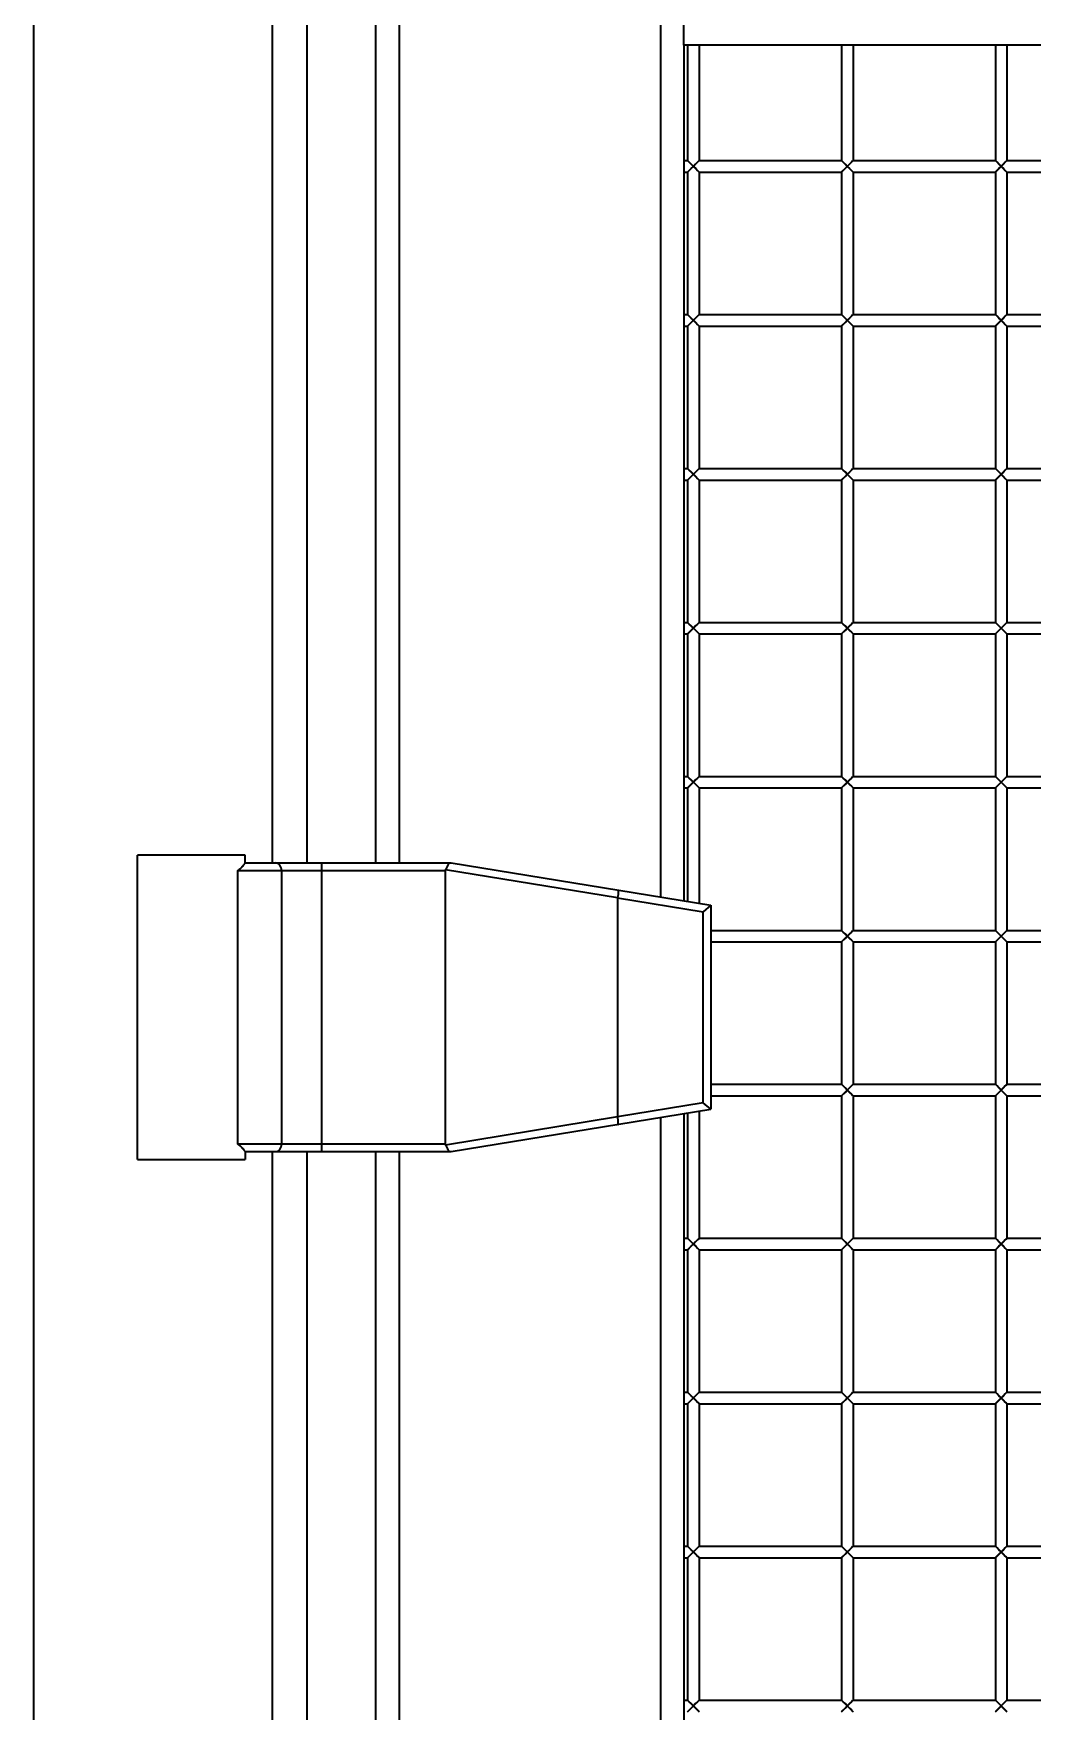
# Model space of a CAD drawing. Header units: millimetres. Extents: x 32496 to 166256, y 3504 to 23939.
# Drawn here: x 97582.8 to 97842.4, y 20815.6 to 21251.5 of the extents above; entities that cross this region are included whole.
import ezdxf

# ---------------------------------------------------------------- set-up
doc = ezdxf.new("R2010")
doc.units = ezdxf.units.MM
doc.layers.get('0').update_dxf_attribs({"lineweight": 35})

# ---------------------------------------------------------------- blocks, each defined once
blk = doc.blocks.new('8-1250')
at = {"linetype": 'Continuous'}
for p, q in [((-2380.13, -32152.29), (-2380.13, -34671.29)), ((-2217.13, -33733.17), (-2217.13, -33090.41)), ((-2318.13, -33099.29), (-2318.13, -33724.29)), ((-2309.13, -33099.29), (-2309.13, -33724.29)), ((-2291.13, -33724.29), (-2291.13, -33099.29)), ((-2285.13, -33099.29), (-2285.13, -33724.29)), ((-2211.13, -33511.79), (-2211.13, -33311.79)), ((-2211.13, -33511.79), (-2211.13, -33734.31)), ((-1585.13, -33511.79), (-2211.13, -33511.79)), ((-2210.13, -33511.79), (-2210.13, -33541.79)), ((-2207.13, -33511.79), (-2207.13, -33541.79)), ((-2170.13, -33511.79), (-2170.13, -33541.79)), ((-2167.13, -33511.79), (-2167.13, -33541.79)), ((-2130.13, -33511.79), (-2130.13, -33541.79)), ((-2127.13, -33511.79), (-2127.13, -33541.79)), ((-2211.13, -33541.79), (-2210.13, -33541.79)), ((-2211.13, -33544.79), (-2210.13, -33544.79)), ((-2210.13, -33544.79), (-2207.13, -33541.79)), ((-2210.13, -33541.79), (-2207.13, -33544.79)), ((-2210.13, -33544.79), (-2210.13, -33581.79)), ((-2210.01, -33544.67), (-2209.22, -33543.88)), ((-2209.22, -33543.88), (-2208.63, -33543.29)), ((-2207.13, -33541.79), (-2170.13, -33541.79)), ((-2207.13, -33544.79), (-2207.13, -33581.79)), ((-2207.13, -33544.79), (-2170.13, -33544.79)), ((-2170.13, -33544.79), (-2167.13, -33541.79)), ((-2170.13, -33541.79), (-2167.13, -33544.79)), ((-2170.13, -33544.79), (-2170.13, -33581.79)), ((-2170.01, -33544.67), (-2169.22, -33543.88)), ((-2169.22, -33543.88), (-2168.63, -33543.29)), ((-2167.13, -33541.79), (-2130.13, -33541.79)), ((-2167.13, -33544.79), (-2167.13, -33581.79)), ((-2167.13, -33544.79), (-2130.13, -33544.79)), ((-2130.13, -33544.79), (-2127.13, -33541.79)), ((-2130.13, -33541.79), (-2127.13, -33544.79)), ((-2130.13, -33544.79), (-2130.13, -33581.79)), ((-2130.01, -33544.67), (-2129.22, -33543.88)), ((-2129.22, -33543.88), (-2128.63, -33543.29)), ((-2127.13, -33541.79), (-2090.13, -33541.79)), ((-2127.13, -33544.79), (-2127.13, -33581.79)), ((-2127.13, -33544.79), (-2090.13, -33544.79)), ((-2211.13, -33581.79), (-2210.13, -33581.79)), ((-2211.13, -33584.79), (-2210.13, -33584.79)), ((-2210.13, -33584.79), (-2207.13, -33581.79)), ((-2210.13, -33581.79), (-2207.13, -33584.79)), ((-2210.13, -33584.79), (-2210.13, -33621.79)), ((-2210.01, -33584.67), (-2209.22, -33583.88)), ((-2209.22, -33583.88), (-2208.63, -33583.29)), ((-2207.13, -33581.79), (-2170.13, -33581.79)), ((-2207.13, -33584.79), (-2207.13, -33621.79)), ((-2207.13, -33584.79), (-2170.13, -33584.79)), ((-2170.13, -33584.79), (-2167.13, -33581.79)), ((-2170.13, -33581.79), (-2167.13, -33584.79)), ((-2170.13, -33584.79), (-2170.13, -33621.79)), ((-2170.01, -33584.67), (-2169.22, -33583.88)), ((-2169.22, -33583.88), (-2168.63, -33583.29)), ((-2167.13, -33581.79), (-2130.13, -33581.79)), ((-2167.13, -33584.79), (-2167.13, -33621.79)), ((-2167.13, -33584.79), (-2130.13, -33584.79)), ((-2130.13, -33584.79), (-2127.13, -33581.79)), ((-2130.13, -33581.79), (-2127.13, -33584.79)), ((-2130.13, -33584.79), (-2130.13, -33621.79)), ((-2130.01, -33584.67), (-2129.22, -33583.88)), ((-2129.22, -33583.88), (-2128.63, -33583.29)), ((-2127.13, -33581.79), (-2090.13, -33581.79)), ((-2127.13, -33584.79), (-2127.13, -33621.79)), ((-2127.13, -33584.79), (-2090.13, -33584.79)), ((-2211.13, -33621.79), (-2210.13, -33621.79)), ((-2210.13, -33621.79), (-2207.13, -33624.79)), ((-2210.13, -33624.79), (-2207.13, -33621.79)), ((-2210.01, -33624.67), (-2209.22, -33623.88)), ((-2209.22, -33623.88), (-2208.63, -33623.29)), ((-2207.13, -33621.79), (-2170.13, -33621.79)), ((-2170.13, -33624.79), (-2167.13, -33621.79)), ((-2170.13, -33621.79), (-2167.13, -33624.79)), ((-2170.01, -33624.67), (-2169.22, -33623.88)), ((-2169.22, -33623.88), (-2168.63, -33623.29)), ((-2167.13, -33621.79), (-2130.13, -33621.79)), ((-2130.13, -33624.79), (-2127.13, -33621.79)), ((-2130.13, -33621.79), (-2127.13, -33624.79)), ((-2130.01, -33624.67), (-2129.22, -33623.88)), ((-2129.22, -33623.88), (-2128.63, -33623.29)), ((-2127.13, -33621.79), (-2090.13, -33621.79)), ((-2211.13, -33624.79), (-2210.13, -33624.79)), ((-2210.13, -33624.79), (-2210.13, -33661.79)), ((-2207.13, -33624.79), (-2207.13, -33661.79)), ((-2207.13, -33624.79), (-2170.13, -33624.79)), ((-2170.13, -33624.79), (-2170.13, -33661.79)), ((-2167.13, -33624.79), (-2167.13, -33661.79)), ((-2167.13, -33624.79), (-2130.13, -33624.79)), ((-2130.13, -33624.79), (-2130.13, -33661.79)), ((-2127.13, -33624.79), (-2127.13, -33661.79)), ((-2127.13, -33624.79), (-2090.13, -33624.79)), ((-2211.13, -33661.79), (-2210.13, -33661.79)), ((-2210.13, -33661.79), (-2207.13, -33664.79)), ((-2210.13, -33664.79), (-2207.13, -33661.79)), ((-2209.22, -33663.88), (-2208.63, -33663.29)), ((-2207.13, -33661.79), (-2170.13, -33661.79)), ((-2170.13, -33661.79), (-2167.13, -33664.79)), ((-2170.13, -33664.79), (-2167.13, -33661.79)), ((-2169.22, -33663.88), (-2168.63, -33663.29)), ((-2167.13, -33661.79), (-2130.13, -33661.79)), ((-2130.13, -33664.79), (-2127.13, -33661.79)), ((-2130.13, -33661.79), (-2127.13, -33664.79)), ((-2129.22, -33663.88), (-2128.63, -33663.29)), ((-2127.13, -33661.79), (-2090.13, -33661.79)), ((-2211.13, -33664.79), (-2210.13, -33664.79)), ((-2210.13, -33664.79), (-2210.13, -33701.79)), ((-2210.01, -33664.67), (-2209.22, -33663.88)), ((-2207.13, -33664.79), (-2207.13, -33701.79)), ((-2207.13, -33664.79), (-2170.13, -33664.79)), ((-2170.13, -33664.79), (-2170.13, -33701.79)), ((-2170.01, -33664.67), (-2169.22, -33663.88)), ((-2167.13, -33664.79), (-2167.13, -33701.79)), ((-2167.13, -33664.79), (-2130.13, -33664.79)), ((-2130.13, -33664.79), (-2130.13, -33701.79)), ((-2130.01, -33664.67), (-2129.22, -33663.88)), ((-2127.13, -33664.79), (-2127.13, -33701.79)), ((-2127.13, -33664.79), (-2090.13, -33664.79)), ((-2211.13, -33701.79), (-2210.13, -33701.79)), ((-2210.13, -33701.79), (-2207.13, -33704.79)), ((-2210.13, -33704.79), (-2207.13, -33701.79)), ((-2207.13, -33701.79), (-2170.13, -33701.79)), ((-2170.13, -33701.79), (-2167.13, -33704.79)), ((-2170.13, -33704.79), (-2167.13, -33701.79)), ((-2167.13, -33701.79), (-2130.13, -33701.79)), ((-2130.13, -33701.79), (-2127.13, -33704.79)), ((-2130.13, -33704.79), (-2127.13, -33701.79)), ((-2127.13, -33701.79), (-2090.13, -33701.79)), ((-2211.13, -33704.79), (-2210.13, -33704.79)), ((-2210.13, -33704.79), (-2210.13, -33734.31)), ((-2210.01, -33704.67), (-2209.22, -33703.88)), ((-2209.22, -33703.88), (-2208.63, -33703.29)), ((-2207.13, -33704.79), (-2207.13, -33734.8)), ((-2207.13, -33704.79), (-2170.13, -33704.79)), ((-2170.13, -33704.79), (-2170.13, -33741.79)), ((-2170.01, -33704.67), (-2169.22, -33703.88)), ((-2169.22, -33703.88), (-2168.63, -33703.29)), ((-2167.13, -33704.79), (-2167.13, -33741.79)), ((-2167.13, -33704.79), (-2130.13, -33704.79)), ((-2130.13, -33704.79), (-2130.13, -33741.79)), ((-2130.01, -33704.67), (-2129.22, -33703.88)), ((-2129.22, -33703.88), (-2128.63, -33703.29)), ((-2127.13, -33704.79), (-2127.13, -33741.79)), ((-2127.13, -33704.79), (-2090.13, -33704.79)), ((-2353.13, -33801.29), (-2353.13, -33722.29)), ((-2325.13, -33722.29), (-2353.13, -33722.29)), ((-2325.13, -33724.29), (-2325.13, -33722.29)), ((-2325.13, -33724.29), (-2271.63, -33724.29)), ((-2305.3, -33724.29), (-2305.3, -33799.29)), ((-2271.63, -33724.29), (-2204.13, -33735.29)), ((-2327.1, -33726.29), (-2327.1, -33797.29)), ((-2273.13, -33726.29), (-2327.1, -33726.29)), ((-2315.62, -33797.29), (-2315.62, -33726.29)), ((-2273.13, -33726.29), (-2273.13, -33797.29)), ((-2273.05, -33726.01), (-2228.32, -33733.29)), ((-2228.33, -33733.37), (-2228.33, -33790.21)), ((-2228.33, -33733.37), (-2206.13, -33736.99)), ((-2204.13, -33735.29), (-2206.13, -33736.99)), ((-2206.13, -33786.59), (-2206.13, -33736.99)), ((-2204.13, -33735.29), (-2204.13, -33788.29)), ((-2204.13, -33741.79), (-2170.13, -33741.79)), ((-2170.13, -33741.79), (-2167.13, -33744.79)), ((-2170.13, -33744.79), (-2167.13, -33741.79)), ((-2167.13, -33741.79), (-2130.13, -33741.79)), ((-2130.13, -33741.79), (-2127.13, -33744.79)), ((-2130.13, -33744.79), (-2127.13, -33741.79)), ((-2127.13, -33741.79), (-2090.13, -33741.79)), ((-2204.13, -33744.79), (-2170.13, -33744.79)), ((-2170.13, -33744.79), (-2170.13, -33781.79)), ((-2170.01, -33744.67), (-2169.22, -33743.88)), ((-2169.22, -33743.88), (-2168.63, -33743.29)), ((-2167.13, -33744.79), (-2167.13, -33781.79)), ((-2167.13, -33744.79), (-2130.13, -33744.79)), ((-2130.13, -33744.79), (-2130.13, -33781.79)), ((-2130.01, -33744.67), (-2129.22, -33743.88)), ((-2129.22, -33743.88), (-2128.63, -33743.29)), ((-2127.13, -33744.79), (-2127.13, -33781.79)), ((-2127.13, -33744.79), (-2090.13, -33744.79)), ((-2204.13, -33781.79), (-2170.13, -33781.79)), ((-2204.13, -33784.79), (-2170.13, -33784.79)), ((-2170.13, -33781.79), (-2167.13, -33784.79)), ((-2170.13, -33784.79), (-2167.13, -33781.79)), ((-2170.13, -33784.79), (-2170.13, -33821.79)), ((-2170.01, -33784.67), (-2169.22, -33783.88)), ((-2169.22, -33783.88), (-2168.63, -33783.29)), ((-2167.13, -33781.79), (-2130.13, -33781.79)), ((-2167.13, -33784.79), (-2167.13, -33821.79)), ((-2167.13, -33784.79), (-2130.13, -33784.79)), ((-2130.13, -33781.79), (-2127.13, -33784.79)), ((-2130.13, -33784.79), (-2127.13, -33781.79)), ((-2130.13, -33784.79), (-2130.13, -33821.79)), ((-2130.01, -33784.67), (-2129.22, -33783.88)), ((-2129.22, -33783.88), (-2128.63, -33783.29)), ((-2127.13, -33781.79), (-2090.13, -33781.79)), ((-2127.13, -33784.79), (-2127.13, -33821.79)), ((-2127.13, -33784.79), (-2090.13, -33784.79)), ((-2271.63, -33799.29), (-2204.13, -33788.29)), ((-2206.13, -33786.59), (-2228.33, -33790.21)), ((-2211.13, -33789.43), (-2211.13, -34414.79)), ((-2210.13, -33789.27), (-2210.13, -33821.79)), ((-2207.13, -33788.78), (-2207.13, -33821.79)), ((-2204.13, -33788.29), (-2206.13, -33786.59)), ((-2228.32, -33790.28), (-2273.05, -33797.57)), ((-2217.13, -34433.17), (-2217.13, -33790.41)), ((-2327.1, -33797.29), (-2273.13, -33797.29)), ((-2353.13, -33801.29), (-2325.13, -33801.29)), ((-2325.13, -33799.29), (-2325.13, -33801.29)), ((-2325.13, -33799.29), (-2271.63, -33799.29)), ((-2318.13, -33799.29), (-2318.13, -34424.29)), ((-2309.13, -33799.29), (-2309.13, -34424.29)), ((-2291.13, -34424.29), (-2291.13, -33799.29)), ((-2285.13, -33799.29), (-2285.13, -34424.29)), ((-2211.13, -33821.79), (-2210.13, -33821.79)), ((-2211.13, -33824.79), (-2210.13, -33824.79)), ((-2210.13, -33821.79), (-2207.13, -33824.79)), ((-2210.13, -33824.79), (-2207.13, -33821.79)), ((-2210.13, -33824.79), (-2210.13, -33861.79)), ((-2210.01, -33824.67), (-2209.22, -33823.88)), ((-2209.22, -33823.88), (-2208.63, -33823.29)), ((-2207.13, -33821.79), (-2170.13, -33821.79)), ((-2207.13, -33824.79), (-2170.13, -33824.79)), ((-2207.13, -33824.79), (-2207.13, -33861.79)), ((-2170.13, -33821.79), (-2167.13, -33824.79)), ((-2170.13, -33824.79), (-2167.13, -33821.79)), ((-2170.13, -33824.79), (-2170.13, -33861.79)), ((-2170.01, -33824.67), (-2169.22, -33823.88)), ((-2169.22, -33823.88), (-2168.63, -33823.29)), ((-2167.13, -33821.79), (-2130.13, -33821.79)), ((-2167.13, -33824.79), (-2130.13, -33824.79)), ((-2167.13, -33824.79), (-2167.13, -33861.79)), ((-2130.13, -33821.79), (-2127.13, -33824.79)), ((-2130.13, -33824.79), (-2127.13, -33821.79)), ((-2130.13, -33824.79), (-2130.13, -33861.79)), ((-2130.01, -33824.67), (-2129.22, -33823.88)), ((-2129.22, -33823.88), (-2128.63, -33823.29)), ((-2127.13, -33821.79), (-2090.13, -33821.79)), ((-2127.13, -33824.79), (-2090.13, -33824.79)), ((-2127.13, -33824.79), (-2127.13, -33861.79)), ((-2211.13, -33861.79), (-2210.13, -33861.79)), ((-2210.13, -33861.79), (-2207.13, -33864.79)), ((-2210.13, -33864.79), (-2207.13, -33861.79)), ((-2210.01, -33864.67), (-2209.22, -33863.88)), ((-2209.22, -33863.88), (-2208.63, -33863.29)), ((-2207.13, -33861.79), (-2170.13, -33861.79)), ((-2170.13, -33861.79), (-2167.13, -33864.79)), ((-2170.13, -33864.79), (-2167.13, -33861.79)), ((-2170.01, -33864.67), (-2169.22, -33863.88)), ((-2169.22, -33863.88), (-2168.63, -33863.29)), ((-2167.13, -33861.79), (-2130.13, -33861.79)), ((-2130.13, -33861.79), (-2127.13, -33864.79)), ((-2130.13, -33864.79), (-2127.13, -33861.79)), ((-2130.01, -33864.67), (-2129.22, -33863.88)), ((-2129.22, -33863.88), (-2128.63, -33863.29)), ((-2127.13, -33861.79), (-2090.13, -33861.79)), ((-2211.13, -33864.79), (-2210.13, -33864.79)), ((-2210.13, -33864.79), (-2210.13, -33901.79)), ((-2207.13, -33864.79), (-2170.13, -33864.79)), ((-2207.13, -33864.79), (-2207.13, -33901.79)), ((-2170.13, -33864.79), (-2170.13, -33901.79)), ((-2167.13, -33864.79), (-2130.13, -33864.79)), ((-2167.13, -33864.79), (-2167.13, -33901.79)), ((-2130.13, -33864.79), (-2130.13, -33901.79)), ((-2127.13, -33864.79), (-2090.13, -33864.79)), ((-2127.13, -33864.79), (-2127.13, -33901.79)), ((-2211.13, -33901.79), (-2210.13, -33901.79)), ((-2210.13, -33901.79), (-2207.13, -33904.79)), ((-2210.13, -33904.79), (-2207.13, -33901.79)), ((-2207.13, -33901.79), (-2170.13, -33901.79)), ((-2170.13, -33901.79), (-2167.13, -33904.79)), ((-2170.13, -33904.79), (-2167.13, -33901.79)), ((-2167.13, -33901.79), (-2130.13, -33901.79)), ((-2130.13, -33901.79), (-2127.13, -33904.79)), ((-2130.13, -33904.79), (-2127.13, -33901.79)), ((-2127.13, -33901.79), (-2090.13, -33901.79)), ((-2211.13, -33904.79), (-2210.13, -33904.79)), ((-2210.13, -33904.79), (-2210.13, -33941.79)), ((-2210.01, -33904.67), (-2209.22, -33903.88)), ((-2209.22, -33903.88), (-2208.63, -33903.29)), ((-2207.13, -33904.79), (-2170.13, -33904.79)), ((-2207.13, -33904.79), (-2207.13, -33941.79)), ((-2170.13, -33904.79), (-2170.13, -33941.79)), ((-2170.01, -33904.67), (-2169.22, -33903.88)), ((-2169.22, -33903.88), (-2168.63, -33903.29)), ((-2167.13, -33904.79), (-2130.13, -33904.79)), ((-2167.13, -33904.79), (-2167.13, -33941.79)), ((-2130.13, -33904.79), (-2130.13, -33941.79)), ((-2130.01, -33904.67), (-2129.22, -33903.88)), ((-2129.22, -33903.88), (-2128.63, -33903.29)), ((-2127.13, -33904.79), (-2090.13, -33904.79)), ((-2127.13, -33904.79), (-2127.13, -33941.79)), ((-2211.13, -33941.79), (-2210.13, -33941.79)), ((-2210.13, -33941.79), (-2207.13, -33944.79)), ((-2210.13, -33944.79), (-2207.13, -33941.79)), ((-2207.13, -33941.79), (-2170.13, -33941.79)), ((-2170.13, -33941.79), (-2167.13, -33944.79)), ((-2170.13, -33944.79), (-2167.13, -33941.79)), ((-2167.13, -33941.79), (-2130.13, -33941.79)), ((-2130.13, -33941.79), (-2127.13, -33944.79)), ((-2130.13, -33944.79), (-2127.13, -33941.79)), ((-2127.13, -33941.79), (-2090.13, -33941.79)), ((-2210.01, -33944.67), (-2209.22, -33943.88)), ((-2209.22, -33943.88), (-2208.63, -33943.29)), ((-2170.01, -33944.67), (-2169.22, -33943.88)), ((-2169.22, -33943.88), (-2168.63, -33943.29)), ((-2130.01, -33944.67), (-2129.22, -33943.88)), ((-2129.22, -33943.88), (-2128.63, -33943.29))]:
    blk.add_line(p, q, dxfattribs=at)
for points in [[(-2208.63, -33543.29), (-2209.21, -33542.7), (-2209.69, -33542.23)], [(-2207.24, -33541.9), (-2207.56, -33542.22), (-2208.05, -33542.71), (-2208.63, -33543.29)], [(-2208.63, -33543.29), (-2208.04, -33543.88), (-2207.57, -33544.35), (-2207.13, -33544.79)], [(-2168.63, -33543.29), (-2169.21, -33542.7), (-2169.69, -33542.23)], [(-2167.24, -33541.9), (-2167.56, -33542.22), (-2168.05, -33542.71), (-2168.63, -33543.29)], [(-2168.63, -33543.29), (-2168.04, -33543.88), (-2167.57, -33544.35), (-2167.13, -33544.79)], [(-2128.63, -33543.29), (-2129.21, -33542.7), (-2129.69, -33542.23)], [(-2127.24, -33541.9), (-2127.56, -33542.22), (-2128.05, -33542.71), (-2128.63, -33543.29)], [(-2128.63, -33543.29), (-2128.04, -33543.88), (-2127.57, -33544.35), (-2127.13, -33544.79)], [(-2208.63, -33583.29), (-2209.21, -33582.7), (-2209.69, -33582.23)], [(-2207.24, -33581.9), (-2207.56, -33582.22), (-2208.05, -33582.71), (-2208.63, -33583.29)], [(-2208.63, -33583.29), (-2208.04, -33583.88), (-2207.57, -33584.35), (-2207.13, -33584.79)], [(-2168.63, -33583.29), (-2169.21, -33582.7), (-2169.69, -33582.23)], [(-2167.24, -33581.9), (-2167.56, -33582.22), (-2168.05, -33582.71), (-2168.63, -33583.29)], [(-2168.63, -33583.29), (-2168.04, -33583.88), (-2167.57, -33584.35), (-2167.13, -33584.79)], [(-2128.63, -33583.29), (-2129.21, -33582.7), (-2129.69, -33582.23)], [(-2127.24, -33581.9), (-2127.56, -33582.22), (-2128.05, -33582.71), (-2128.63, -33583.29)], [(-2128.63, -33583.29), (-2128.04, -33583.88), (-2127.57, -33584.35), (-2127.13, -33584.79)], [(-2208.63, -33623.29), (-2209.21, -33622.7), (-2209.69, -33622.23)], [(-2207.24, -33621.9), (-2207.56, -33622.22), (-2208.05, -33622.71), (-2208.63, -33623.29)], [(-2208.63, -33623.29), (-2208.04, -33623.88), (-2207.57, -33624.35), (-2207.13, -33624.79)], [(-2168.63, -33623.29), (-2169.21, -33622.7), (-2169.69, -33622.23)], [(-2167.24, -33621.9), (-2167.56, -33622.22), (-2168.05, -33622.71), (-2168.63, -33623.29)], [(-2168.63, -33623.29), (-2168.04, -33623.88), (-2167.57, -33624.35), (-2167.13, -33624.79)], [(-2128.63, -33623.29), (-2129.21, -33622.7), (-2129.69, -33622.23)], [(-2127.24, -33621.9), (-2127.56, -33622.22), (-2128.05, -33622.71), (-2128.63, -33623.29)], [(-2128.63, -33623.29), (-2128.04, -33623.88), (-2127.57, -33624.35), (-2127.13, -33624.79)], [(-2208.63, -33663.29), (-2209.21, -33662.7), (-2209.69, -33662.23)], [(-2207.24, -33661.9), (-2207.56, -33662.22), (-2208.05, -33662.71), (-2208.63, -33663.29)], [(-2208.63, -33663.29), (-2208.04, -33663.88), (-2207.57, -33664.35), (-2207.13, -33664.79)], [(-2168.63, -33663.29), (-2169.21, -33662.7), (-2169.69, -33662.23)], [(-2167.24, -33661.9), (-2167.56, -33662.22), (-2168.05, -33662.71), (-2168.63, -33663.29)], [(-2168.63, -33663.29), (-2168.04, -33663.88), (-2167.57, -33664.35), (-2167.13, -33664.79)], [(-2128.63, -33663.29), (-2129.21, -33662.7), (-2129.69, -33662.23)], [(-2127.24, -33661.9), (-2127.56, -33662.22), (-2128.05, -33662.71), (-2128.63, -33663.29)], [(-2128.63, -33663.29), (-2128.04, -33663.88), (-2127.57, -33664.35), (-2127.13, -33664.79)], [(-2208.63, -33703.29), (-2209.21, -33702.7), (-2209.69, -33702.23)], [(-2207.24, -33701.9), (-2207.56, -33702.22), (-2208.05, -33702.71), (-2208.63, -33703.29)], [(-2168.63, -33703.29), (-2169.21, -33702.7), (-2169.69, -33702.23)], [(-2167.24, -33701.9), (-2167.56, -33702.22), (-2168.05, -33702.71), (-2168.63, -33703.29)], [(-2128.63, -33703.29), (-2129.21, -33702.7), (-2129.69, -33702.23)], [(-2127.24, -33701.9), (-2127.56, -33702.22), (-2128.05, -33702.71), (-2128.63, -33703.29)], [(-2208.63, -33703.29), (-2208.04, -33703.88), (-2207.57, -33704.35), (-2207.13, -33704.79)], [(-2168.63, -33703.29), (-2168.04, -33703.88), (-2167.57, -33704.35), (-2167.13, -33704.79)], [(-2128.63, -33703.29), (-2128.04, -33703.88), (-2127.57, -33704.35)], [(-2167.24, -33741.9), (-2167.56, -33742.22), (-2168.05, -33742.71), (-2168.63, -33743.29)], [(-2127.24, -33741.9), (-2127.56, -33742.22), (-2128.05, -33742.71), (-2128.63, -33743.29)], [(-2168.63, -33743.29), (-2169.21, -33742.7), (-2169.69, -33742.23)], [(-2168.63, -33743.29), (-2168.04, -33743.88), (-2167.57, -33744.35)], [(-2128.63, -33743.29), (-2129.21, -33742.7), (-2129.69, -33742.23)], [(-2128.63, -33743.29), (-2128.04, -33743.88), (-2127.57, -33744.35), (-2127.24, -33744.67)], [(-2168.63, -33783.29), (-2169.21, -33782.7), (-2169.69, -33782.23)], [(-2167.24, -33781.9), (-2167.56, -33782.22), (-2168.05, -33782.71), (-2168.63, -33783.29)], [(-2168.63, -33783.29), (-2168.04, -33783.88), (-2167.57, -33784.35), (-2167.24, -33784.67)], [(-2128.63, -33783.29), (-2129.21, -33782.7), (-2129.69, -33782.23)], [(-2127.24, -33781.9), (-2127.56, -33782.22), (-2128.05, -33782.71), (-2128.63, -33783.29)], [(-2128.63, -33783.29), (-2128.04, -33783.88), (-2127.57, -33784.35), (-2127.24, -33784.67)], [(-2208.63, -33823.29), (-2209.21, -33822.7), (-2209.69, -33822.23)], [(-2207.24, -33821.9), (-2207.56, -33822.22), (-2208.05, -33822.71), (-2208.63, -33823.29)], [(-2208.63, -33823.29), (-2208.04, -33823.88), (-2207.57, -33824.35), (-2207.24, -33824.67)], [(-2168.63, -33823.29), (-2169.21, -33822.7), (-2169.69, -33822.23)], [(-2167.24, -33821.9), (-2167.56, -33822.22), (-2168.05, -33822.71), (-2168.63, -33823.29)], [(-2168.63, -33823.29), (-2168.04, -33823.88), (-2167.57, -33824.35), (-2167.24, -33824.67)], [(-2128.63, -33823.29), (-2129.21, -33822.7), (-2129.69, -33822.23)], [(-2127.24, -33821.9), (-2127.56, -33822.22), (-2128.05, -33822.71), (-2128.63, -33823.29)], [(-2128.63, -33823.29), (-2128.04, -33823.88), (-2127.57, -33824.35), (-2127.24, -33824.67)], [(-2208.63, -33863.29), (-2209.21, -33862.7), (-2209.69, -33862.23)], [(-2207.24, -33861.9), (-2207.56, -33862.22), (-2208.05, -33862.71), (-2208.63, -33863.29)], [(-2208.63, -33863.29), (-2208.04, -33863.88), (-2207.57, -33864.35), (-2207.24, -33864.67)], [(-2168.63, -33863.29), (-2169.21, -33862.7), (-2169.69, -33862.23)], [(-2167.24, -33861.9), (-2167.56, -33862.22), (-2168.05, -33862.71), (-2168.63, -33863.29)], [(-2168.63, -33863.29), (-2168.04, -33863.88), (-2167.57, -33864.35), (-2167.24, -33864.67)], [(-2128.63, -33863.29), (-2129.21, -33862.7), (-2129.69, -33862.23)], [(-2127.24, -33861.9), (-2127.56, -33862.22), (-2128.05, -33862.71), (-2128.63, -33863.29)], [(-2128.63, -33863.29), (-2128.04, -33863.88), (-2127.57, -33864.35), (-2127.24, -33864.67)], [(-2208.63, -33903.29), (-2209.21, -33902.7), (-2209.69, -33902.23)], [(-2207.24, -33901.9), (-2207.56, -33902.22), (-2208.05, -33902.71), (-2208.63, -33903.29)], [(-2168.63, -33903.29), (-2169.21, -33902.7), (-2169.69, -33902.23)], [(-2167.24, -33901.9), (-2167.56, -33902.22), (-2168.05, -33902.71), (-2168.63, -33903.29)], [(-2128.63, -33903.29), (-2129.21, -33902.7), (-2129.69, -33902.23)], [(-2127.24, -33901.9), (-2127.56, -33902.22), (-2128.05, -33902.71), (-2128.63, -33903.29)], [(-2208.63, -33903.29), (-2208.04, -33903.88), (-2207.57, -33904.35), (-2207.24, -33904.67)], [(-2168.63, -33903.29), (-2168.04, -33903.88), (-2167.57, -33904.35), (-2167.24, -33904.67)], [(-2128.63, -33903.29), (-2128.04, -33903.88), (-2127.57, -33904.35), (-2127.24, -33904.67)], [(-2208.63, -33943.29), (-2209.21, -33942.7), (-2209.69, -33942.23)], [(-2207.24, -33941.9), (-2207.56, -33942.22), (-2208.05, -33942.71), (-2208.63, -33943.29)], [(-2168.63, -33943.29), (-2169.21, -33942.7), (-2169.69, -33942.23)], [(-2167.24, -33941.9), (-2167.56, -33942.22), (-2168.05, -33942.71), (-2168.63, -33943.29)], [(-2128.63, -33943.29), (-2129.21, -33942.7), (-2129.69, -33942.23)], [(-2127.24, -33941.9), (-2127.56, -33942.22), (-2128.05, -33942.71), (-2128.63, -33943.29)], [(-2208.63, -33943.29), (-2208.04, -33943.88), (-2207.57, -33944.35), (-2207.24, -33944.67)], [(-2168.63, -33943.29), (-2168.04, -33943.88), (-2167.57, -33944.35), (-2167.24, -33944.67)], [(-2128.63, -33943.29), (-2128.04, -33943.88), (-2127.57, -33944.35), (-2127.24, -33944.67)]]:
    blk.add_lwpolyline(points, dxfattribs=at)
for centre, major_axis, ratio, start_param, end_param in [((-2264.98, -33726.29), (8.15, 0), 0.245536, 2.999882, 3.141593), ((-2220.18, -33734.7), (8.14, -1.41), 0.241938, -3.138028, -3.099665), ((-2220.18, -33788.88), (8.14, 1.41), 0.241938, 3.099665, 3.138028), ((-2264.98, -33797.29), (8.15, 0), 0.245536, -3.141593, -2.999882)]:
    blk.add_ellipse(centre, major_axis=major_axis, ratio=ratio, start_param=start_param, end_param=end_param, dxfattribs=at)
for points, knots in [([(-2327.1, -33726.29), (-2326.95, -33726.18), (-2326.66, -33725.96), (-2326.27, -33725.62), (-2325.94, -33725.3), (-2325.66, -33725.01), (-2325.47, -33724.78), (-2325.34, -33724.61), (-2325.27, -33724.51), (-2325.21, -33724.43), (-2325.17, -33724.37), (-2325.15, -33724.33), (-2325.14, -33724.31), (-2325.13, -33724.3), (-2325.13, -33724.29), (-2325.13, -33724.29)], [0, 0, 0, 0, 0.198275, 0.380694, 0.545565, 0.690776, 0.813479, 0.865244, 0.909841, 0.946555, 0.974535, 0.984937, 0.992762, 0.997839, 1, 1, 1, 1]), ([(-2315.62, -33726.29), (-2315.62, -33726.03), (-2315.7, -33725.52), (-2316.07, -33724.86), (-2316.64, -33724.4), (-2317.11, -33724.29), (-2317.34, -33724.29)], [0, 0, 0, 0, 0.267215, 0.524636, 0.767656, 1, 1, 1, 1]), ([(-2271.77, -33724.29), (-2271.84, -33724.29), (-2271.98, -33724.3), (-2272.17, -33724.4), (-2272.32, -33724.56), (-2272.5, -33724.88), (-2272.72, -33725.38), (-2272.92, -33725.79), (-2273.05, -33726.01)], [0, 0, 0, 0, 0.095491, 0.181572, 0.27513, 0.386659, 0.667027, 1, 1, 1, 1]), ([(-2228.25, -33731.36), (-2228.23, -33731.36), (-2228.21, -33731.4), (-2228.19, -33731.45), (-2228.18, -33731.55), (-2228.17, -33731.71), (-2228.17, -33732.06), (-2228.22, -33732.6), (-2228.28, -33733.05), (-2228.32, -33733.29)], [0, 0, 0, 0, 0.029584, 0.055175, 0.088913, 0.180604, 0.302705, 0.62104, 1, 1, 1, 1]), ([(-2228.25, -33792.22), (-2228.23, -33792.22), (-2228.21, -33792.18), (-2228.19, -33792.12), (-2228.18, -33792.03), (-2228.17, -33791.86), (-2228.17, -33791.52), (-2228.22, -33790.98), (-2228.28, -33790.53), (-2228.32, -33790.28)], [0, 0, 0, 0, 0.029584, 0.055174, 0.088913, 0.180604, 0.302705, 0.62104, 1, 1, 1, 1]), ([(-2325.13, -33799.29), (-2325.13, -33799.29), (-2325.13, -33799.28), (-2325.14, -33799.27), (-2325.15, -33799.25), (-2325.17, -33799.21), (-2325.21, -33799.15), (-2325.27, -33799.07), (-2325.34, -33798.97), (-2325.47, -33798.8), (-2325.66, -33798.57), (-2325.94, -33798.28), (-2326.27, -33797.96), (-2326.66, -33797.62), (-2326.95, -33797.4), (-2327.1, -33797.29)], [0, 0, 0, 0, 0.002161, 0.007238, 0.015063, 0.025465, 0.053445, 0.090159, 0.134756, 0.186521, 0.309224, 0.454435, 0.619306, 0.801725, 1, 1, 1, 1]), ([(-2317.34, -33799.29), (-2317.11, -33799.29), (-2316.64, -33799.18), (-2316.07, -33798.72), (-2315.7, -33798.06), (-2315.62, -33797.55), (-2315.62, -33797.29)], [0, 0, 0, 0, 0.232344, 0.475364, 0.732785, 1, 1, 1, 1]), ([(-2273.05, -33797.57), (-2272.92, -33797.79), (-2272.72, -33798.2), (-2272.5, -33798.7), (-2272.32, -33799.01), (-2272.17, -33799.18), (-2271.98, -33799.28), (-2271.84, -33799.29), (-2271.77, -33799.29)], [0, 0, 0, 0, 0.332942, 0.613322, 0.724857, 0.81841, 0.904497, 1, 1, 1, 1])]:
    blk.add_open_spline(points, degree=3, knots=knots, dxfattribs=at)

msp = doc.modelspace()

# ---------------------------------------------------------------- block references
at = {"color": 6}
msp.add_blockref('8-1250', (99962.893, 54760.291), dxfattribs=at)

doc.saveas('drawing.dxf')
